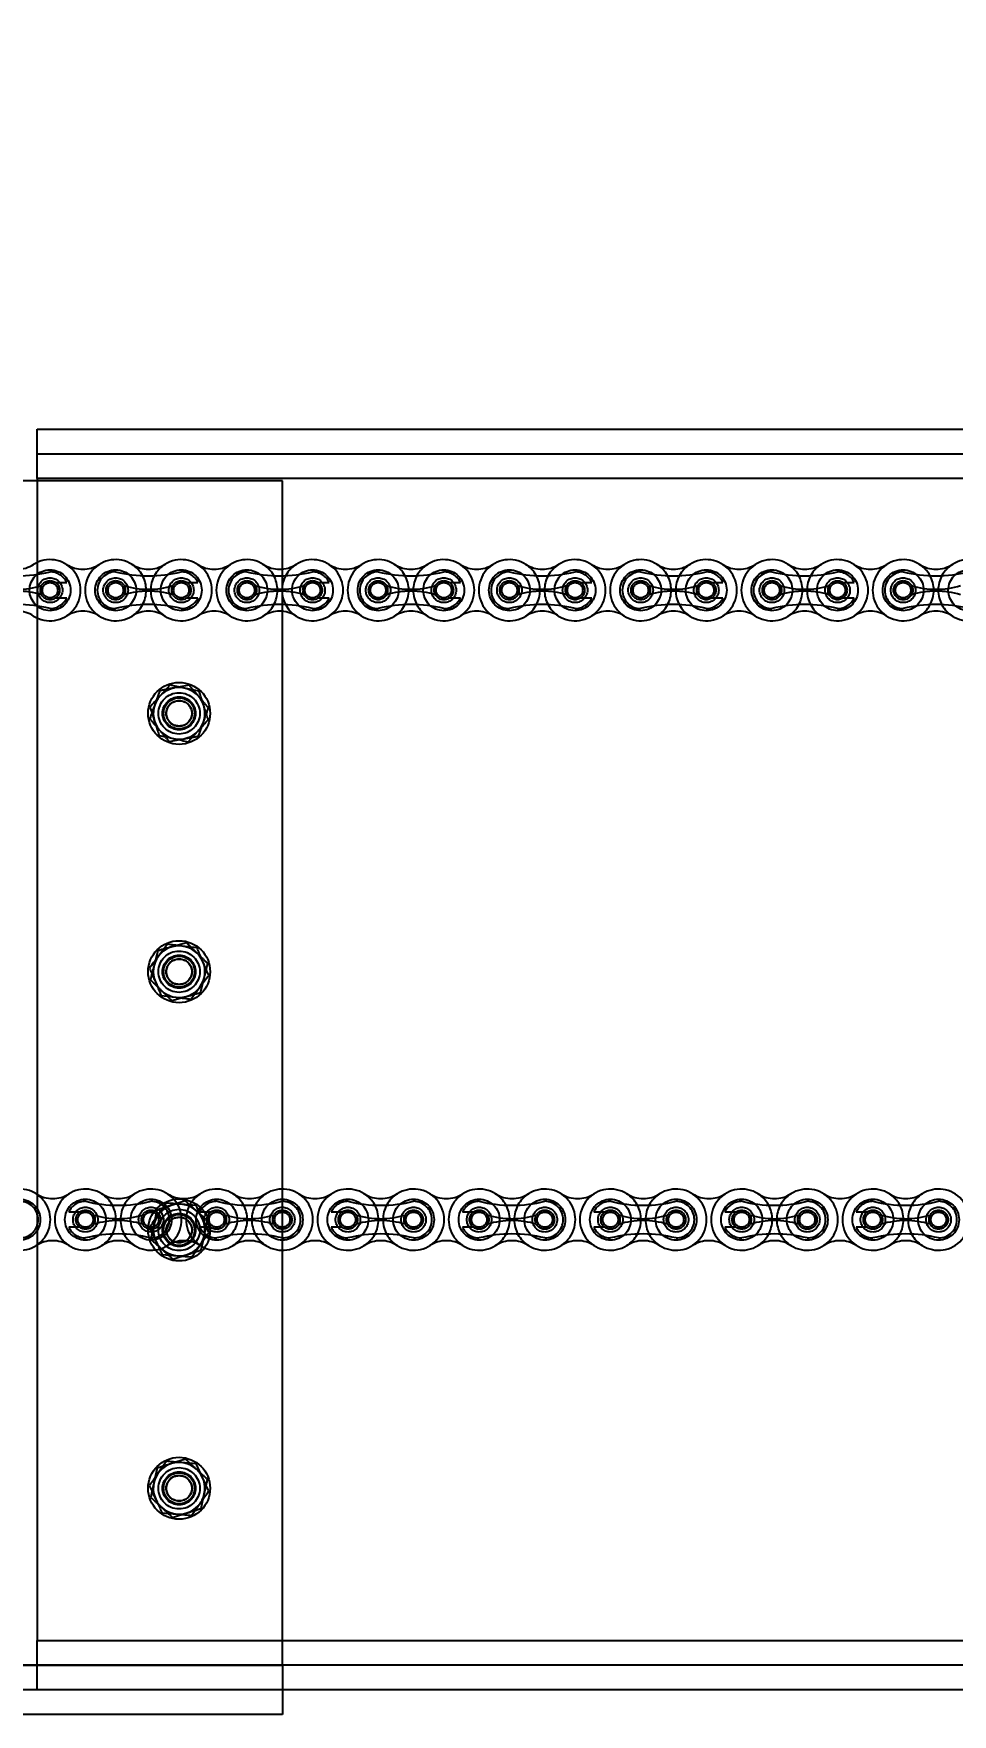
# Model space of a CAD drawing. Header units: metres. Extents: x 0 to 63075, y 0 to 44550.
# Drawn here: x 38282.2 to 38460, y 35017.5 to 35342.9 of the extents above; entities that cross this region are included whole.
import ezdxf

# ---------------------------------------------------------------- set-up
doc = ezdxf.new("R2010")
doc.units = ezdxf.units.M
doc.header["$LTSCALE"] = 75
doc.linetypes.add('HIDDEN2', pattern=[4.7625, 3.175, -1.5875])
for name, color, linetype in [('18_COTAS', 7, 'Continuous'), ('SDM', 7, 'Continuous'), ('SL4', 4, 'Continuous'), ('ST1', 7, 'HIDDEN2')]:
    doc.layers.add(name, color=color, linetype=linetype)
doc.styles.add('ROMANS', font='ROMANS.SHX')
doc.dimstyles.new('75___1-75', dxfattribs={"dimscale": 75, "dimtxt": 2.5, "dimasz": 2, "dimexe": 1.5, "dimexo": 1, "dimgap": 0.5, "dimtad": 1, "dimdec": 0, "dimzin": 12, "dimtxsty": 'ROMANS', "dimcen": 0, "dimclrd": 256, "dimclre": 256, "dimclrt": 3, "dimazin": 3, "dimtfac": 1, "dimtdec": 0, "dimtmove": 0, "dimatfit": 0, "dimfxl": 1, "dimlwd": -1, "dimlwe": -1, "dimarcsym": 0})

# ---------------------------------------------------------------- blocks, each defined once
blk = doc.blocks.new('*D31')
at = {"layer": 'Defpoints', "color": 0, "transparency": 16777216}
for p in [(37273.13, 35690.51), (37273.13, 35271.03), (41947.61, 35271.03)]:
    blk.add_point(p, dxfattribs=at)
at = {"layer": 'SDM', "transparency": 16777216}
for p, q in [((37273.13, 35346.03), (37273.13, 35803.01)), ((41947.61, 35346.03), (41947.61, 35803.01)), ((41797.61, 35690.51), (37423.13, 35690.51))]:
    blk.add_line(p, q, dxfattribs=at)
for points in [[(37423.13, 35715.51), (37423.13, 35665.51), (37273.13, 35690.51)], [(41797.61, 35715.51), (41797.61, 35665.51), (41947.61, 35690.51)]]:
    blk.add_solid(points, dxfattribs=at)
at = {"layer": 'SDM', "color": 3, "transparency": 16777216, "insert": (39610.37, 35821.76), "char_height": 187.5, "attachment_point": 5, "style": 'ROMANS'}
blk.add_mtext('4674', dxfattribs=at)
blk = doc.blocks.new('*D32')
at = {"layer": '18_COTAS', "transparency": 16777216}
for p, q in [((37273.13, 35346.03), (37273.13, 36814.27)), ((39025.01, 36776.77), (39025.01, 36814.27)), ((37423.13, 36701.77), (38875.01, 36701.77))]:
    blk.add_line(p, q, dxfattribs=at)
for points in [[(37423.13, 36726.77), (37423.13, 36676.77), (37273.13, 36701.77)], [(38875.01, 36726.77), (38875.01, 36676.77), (39025.01, 36701.77)]]:
    blk.add_solid(points, dxfattribs=at)
at = {"layer": 'Defpoints', "color": 0, "transparency": 16777216}
for p in [(39025.01, 36701.77), (39025.01, 36701.77), (37273.13, 35271.03)]:
    blk.add_point(p, dxfattribs=at)
at = {"layer": '18_COTAS', "color": 3, "transparency": 16777216, "insert": (38149.07, 36833.02), "char_height": 187.5, "attachment_point": 5, "style": 'ROMANS'}
blk.add_mtext('1752', dxfattribs=at)
blk = doc.blocks.new('A$C6e6623c1')
at = {"layer": 'SL4'}
for p, q in [((1009.76, 1715.82), (1009.76, 1725.35)), ((1009.76, 1725.35), (2334.74, 1725.35)), ((1057.26, 1715.35), (957.26, 1715.35)), ((2334.74, 1715.82), (1009.76, 1715.82)), ((1009.76, 1715.82), (1009.76, 1715.35)), ((1057.26, 1486.11), (1057.26, 1715.35)), ((1035.5, 1675.85), (1033.56, 1673.71)), ((1041.14, 1674.62), (1038.32, 1675.24)), ((1033.38, 1666.08), (1036.2, 1665.46)), ((1039.02, 1664.85), (1040.96, 1666.99)), ((1034.99, 1625.66), (1033.26, 1623.35)), ((1040.73, 1624.97), (1037.86, 1625.31)), ((1039.53, 1615.04), (1041.26, 1617.35)), ((1033.8, 1615.73), (1036.66, 1615.39)), ((1034.78, 1575.56), (1033.14, 1573.18)), ((1040.54, 1575.11), (1037.66, 1575.33)), ((1033.99, 1565.59), (1036.87, 1565.37)), ((1039.74, 1565.14), (1041.38, 1567.52)), ((1034.83, 1525.59), (1033.17, 1523.22)), ((1040.58, 1525.07), (1037.71, 1525.33)), ((1039.69, 1515.11), (1041.35, 1517.48)), ((1033.94, 1515.63), (1036.82, 1515.37)), ((1057.26, 1490.87), (2287.24, 1490.87)), ((1057.26, 1486.11), (957.26, 1486.11)), ((1057.26, 1486.11), (1057.26, 1476.59)), ((2287.24, 1481.35), (1057.26, 1481.35)), ((1057.26, 1476.59), (957.26, 1476.59))]:
    blk.add_line(p, q, dxfattribs=at)
for centre, start, end in [((1037.26, 1670.35), 137.7634, 197.7634), ((1037.26, 1670.35), 77.7634, 137.7634), ((1037.26, 1670.35), 17.7634, 77.7634), ((1037.26, 1670.35), 317.7634, 17.7634), ((1037.26, 1670.35), 197.7634, 257.7634), ((1037.26, 1670.35), 257.7634, 317.7634), ((1037.26, 1620.35), 83.1301, 143.1301), ((1037.26, 1620.35), 23.1301, 83.1301), ((1037.26, 1620.35), 143.1301, 203.1301), ((1037.26, 1620.35), 323.1301, 23.1301), ((1037.26, 1620.35), 203.1301, 263.1301), ((1037.26, 1620.35), 263.1301, 323.1301), ((1037.26, 1570.35), 85.4648, 145.4648), ((1037.26, 1570.35), 25.4648, 85.4648), ((1037.26, 1570.35), 145.4648, 205.4648), ((1037.26, 1570.35), 325.4648, 25.4648), ((1037.26, 1570.35), 205.4648, 265.4648), ((1037.26, 1570.35), 265.4648, 325.4648), ((1037.26, 1520.35), 144.9074, 204.9074), ((1037.26, 1520.35), 84.9074, 144.9074), ((1037.26, 1520.35), 24.9074, 84.9074), ((1037.26, 1520.35), 324.9074, 24.9074), ((1037.26, 1520.35), 204.9074, 264.9074), ((1037.26, 1520.35), 264.9074, 324.9074)]:
    blk.add_arc(centre, 5, start, end, dxfattribs=at)
for points, knots in [([(1038.32, 1675.24), (1038.26, 1675.25), (1037.3, 1675.46), (1036.37, 1675.66), (1035.5, 1675.85)], [0, 0, 0, 0, 0.0702006, 1, 1, 1, 1]), ([(1033.56, 1673.71), (1033.51, 1673.66), (1032.86, 1672.94), (1032.22, 1672.23), (1031.62, 1671.57)], [0, 0, 0, 0, 0.070201, 1, 1, 1, 1]), ([(1042.02, 1671.88), (1041.96, 1672.09), (1041.66, 1673.02), (1041.37, 1673.93), (1041.14, 1674.62)], [0, 0, 0, 0, 0.231849, 1, 1, 1, 1]), ([(1031.62, 1671.57), (1031.84, 1670.88), (1032.13, 1669.97), (1032.43, 1669.04), (1032.5, 1668.82)], [0, 0, 0, 0, 0.768151, 1, 1, 1, 1]), ([(1040.96, 1666.99), (1041.01, 1667.04), (1041.67, 1667.76), (1042.31, 1668.47), (1042.9, 1669.13)], [0, 0, 0, 0, 0.070201, 1, 1, 1, 1]), ([(1042.9, 1669.13), (1042.84, 1669.32), (1042.56, 1670.21), (1042.26, 1671.14), (1042.02, 1671.88)], [0, 0, 0, 0, 0.211001, 1, 1, 1, 1]), ([(1032.5, 1668.82), (1032.74, 1668.09), (1033.03, 1667.16), (1033.32, 1666.26), (1033.38, 1666.08)], [0, 0, 0, 0, 0.788999, 1, 1, 1, 1]), ([(1036.2, 1665.46), (1036.27, 1665.45), (1037.22, 1665.24), (1038.16, 1665.04), (1039.02, 1664.85)], [0, 0, 0, 0, 0.0702006, 1, 1, 1, 1]), ([(1037.86, 1625.31), (1037.79, 1625.32), (1036.82, 1625.44), (1035.88, 1625.55), (1034.99, 1625.66)], [0, 0, 0, 0, 0.0702006, 1, 1, 1, 1]), ([(1041.86, 1622.31), (1041.77, 1622.52), (1041.39, 1623.42), (1041.01, 1624.3), (1040.73, 1624.97)], [0, 0, 0, 0, 0.231849, 1, 1, 1, 1]), ([(1033.26, 1623.35), (1033.22, 1623.3), (1032.64, 1622.52), (1032.06, 1621.75), (1031.53, 1621.04)], [0, 0, 0, 0, 0.070201, 1, 1, 1, 1]), ([(1031.53, 1621.04), (1031.82, 1620.37), (1032.19, 1619.49), (1032.58, 1618.59), (1032.66, 1618.39)], [0, 0, 0, 0, 0.768151, 1, 1, 1, 1]), ([(1042.99, 1619.66), (1042.92, 1619.84), (1042.55, 1620.71), (1042.16, 1621.6), (1041.86, 1622.31)], [0, 0, 0, 0, 0.211001, 1, 1, 1, 1]), ([(1032.66, 1618.39), (1032.97, 1617.68), (1033.35, 1616.78), (1033.72, 1615.91), (1033.8, 1615.73)], [0, 0, 0, 0, 0.788999, 1, 1, 1, 1]), ([(1041.26, 1617.35), (1041.3, 1617.4), (1041.89, 1618.18), (1042.46, 1618.95), (1042.99, 1619.66)], [0, 0, 0, 0, 0.070201, 1, 1, 1, 1]), ([(1036.66, 1615.39), (1036.73, 1615.38), (1037.7, 1615.26), (1038.65, 1615.15), (1039.53, 1615.04)], [0, 0, 0, 0, 0.070201, 1, 1, 1, 1]), ([(1037.66, 1575.33), (1037.59, 1575.34), (1036.62, 1575.42), (1035.67, 1575.49), (1034.78, 1575.56)], [0, 0, 0, 0, 0.0702006, 1, 1, 1, 1]), ([(1041.78, 1572.5), (1041.68, 1572.7), (1041.26, 1573.59), (1040.85, 1574.45), (1040.54, 1575.11)], [0, 0, 0, 0, 0.231849, 1, 1, 1, 1]), ([(1033.14, 1573.18), (1033.1, 1573.13), (1032.55, 1572.33), (1032.01, 1571.54), (1031.51, 1570.81)], [0, 0, 0, 0, 0.070201, 1, 1, 1, 1]), ([(1043.02, 1569.89), (1042.93, 1570.07), (1042.53, 1570.92), (1042.11, 1571.8), (1041.78, 1572.5)], [0, 0, 0, 0, 0.211001, 1, 1, 1, 1]), ([(1031.51, 1570.81), (1031.82, 1570.15), (1032.23, 1569.29), (1032.65, 1568.4), (1032.75, 1568.2)], [0, 0, 0, 0, 0.768151, 1, 1, 1, 1]), ([(1032.75, 1568.2), (1033.08, 1567.5), (1033.5, 1566.62), (1033.9, 1565.77), (1033.99, 1565.59)], [0, 0, 0, 0, 0.788999, 1, 1, 1, 1]), ([(1041.38, 1567.52), (1041.42, 1567.57), (1041.97, 1568.37), (1042.51, 1569.16), (1043.02, 1569.89)], [0, 0, 0, 0, 0.070201, 1, 1, 1, 1]), ([(1036.87, 1565.37), (1036.94, 1565.36), (1037.91, 1565.28), (1038.86, 1565.21), (1039.74, 1565.14)], [0, 0, 0, 0, 0.070201, 1, 1, 1, 1]), ([(1033.17, 1523.22), (1033.13, 1523.17), (1032.57, 1522.37), (1032.02, 1521.59), (1031.51, 1520.86)], [0, 0, 0, 0, 0.0702006, 1, 1, 1, 1]), ([(1037.71, 1525.33), (1037.64, 1525.34), (1036.67, 1525.42), (1035.72, 1525.51), (1034.83, 1525.59)], [0, 0, 0, 0, 0.070201, 1, 1, 1, 1]), ([(1041.8, 1522.46), (1041.7, 1522.66), (1041.29, 1523.55), (1040.89, 1524.41), (1040.58, 1525.07)], [0, 0, 0, 0, 0.231849, 1, 1, 1, 1]), ([(1031.51, 1520.86), (1031.82, 1520.2), (1032.22, 1519.34), (1032.63, 1518.45), (1032.73, 1518.24)], [0, 0, 0, 0, 0.768151, 1, 1, 1, 1]), ([(1041.35, 1517.48), (1041.39, 1517.53), (1041.95, 1518.33), (1042.5, 1519.11), (1043.01, 1519.84)], [0, 0, 0, 0, 0.070201, 1, 1, 1, 1]), ([(1043.01, 1519.84), (1042.93, 1520.02), (1042.53, 1520.87), (1042.12, 1521.76), (1041.8, 1522.46)], [0, 0, 0, 0, 0.211001, 1, 1, 1, 1]), ([(1032.73, 1518.24), (1033.05, 1517.54), (1033.46, 1516.66), (1033.86, 1515.81), (1033.94, 1515.63)], [0, 0, 0, 0, 0.788999, 1, 1, 1, 1]), ([(1036.82, 1515.37), (1036.89, 1515.36), (1037.86, 1515.28), (1038.81, 1515.19), (1039.69, 1515.11)], [0, 0, 0, 0, 0.070201, 1, 1, 1, 1])]:
    blk.add_open_spline(points, degree=3, knots=knots, dxfattribs=at)
at = {"layer": 'ST1'}
for p, q in [((1009.76, 1720.59), (2334.74, 1720.59)), ((2334.74, 1715.82), (1009.76, 1715.82)), ((1009.76, 1715.35), (1009.76, 1490.87)), ((1013.38, 1695.67), (1015.51, 1695.67)), ((1038.78, 1695.67), (1040.91, 1695.67)), ((1064.18, 1695.67), (1066.31, 1695.67)), ((1089.58, 1695.67), (1091.71, 1695.67)), ((1114.98, 1695.67), (1117.11, 1695.67)), ((1140.38, 1695.67), (1142.51, 1695.67)), ((1165.78, 1695.67), (1167.91, 1695.67)), ((1013.38, 1692.71), (1015.51, 1692.71)), ((1038.78, 1692.71), (1040.91, 1692.71)), ((1064.18, 1692.71), (1066.31, 1692.71)), ((1089.58, 1692.71), (1091.71, 1692.71)), ((1114.98, 1692.71), (1117.11, 1692.71)), ((1140.38, 1692.71), (1142.51, 1692.71)), ((1165.78, 1692.71), (1167.91, 1692.71)), ((1039.21, 1675.79), (1036.37, 1675.27)), ((1033.53, 1674.75), (1032.56, 1672.04)), ((1041, 1665.95), (1041.97, 1668.66)), ((1035.31, 1664.91), (1038.16, 1665.43)), ((1033.13, 1624.39), (1032.42, 1621.59)), ((1038.69, 1625.94), (1035.91, 1625.16)), ((1041.39, 1616.31), (1042.11, 1619.11)), ((1035.83, 1614.76), (1038.61, 1615.54)), ((1038.46, 1576), (1035.72, 1575.11)), ((1018.02, 1573.83), (1015.9, 1573.83)), ((1032.97, 1574.21), (1032.37, 1571.39)), ((1043.42, 1573.83), (1041.3, 1573.83)), ((1068.82, 1573.83), (1066.7, 1573.83)), ((1094.22, 1573.83), (1092.1, 1573.83)), ((1119.62, 1573.83), (1117.5, 1573.83)), ((1145.02, 1573.83), (1142.9, 1573.83)), ((1170.42, 1573.83), (1168.3, 1573.83)), ((1018.02, 1570.88), (1015.9, 1570.88)), ((1043.42, 1570.88), (1041.3, 1570.88)), ((1041.55, 1566.49), (1042.15, 1569.31)), ((1068.82, 1570.88), (1066.7, 1570.88)), ((1094.22, 1570.88), (1092.1, 1570.88)), ((1119.62, 1570.88), (1117.5, 1570.88)), ((1145.02, 1570.88), (1142.9, 1570.88)), ((1170.42, 1570.88), (1168.3, 1570.88)), ((1036.06, 1564.7), (1038.81, 1565.59)), ((1038.52, 1525.99), (1035.76, 1525.12)), ((1033.01, 1524.26), (1032.38, 1521.44)), ((1041.51, 1516.44), (1042.14, 1519.26)), ((1036.01, 1514.71), (1038.76, 1515.58)), ((1009.76, 1490.87), (2334.74, 1490.87)), ((1009.76, 1481.35), (1009.76, 1490.87)), ((1009.76, 1490.87), (1057.26, 1490.87)), ((957.26, 1486.11), (1057.26, 1486.11)), ((1009.76, 1486.11), (1004.76, 1486.11)), ((2334.74, 1486.11), (1009.76, 1486.11)), ((1057.26, 1481.35), (957.26, 1481.35))]:
    blk.add_line(p, q, dxfattribs=at)
for centre, radius in [((1012.28, 1694.19), 3.96), ((1012.28, 1694.19), 2.4), ((1012.28, 1694.19), 1.85), ((1012.28, 1694.19), 1.48), ((1024.98, 1694.19), 3.96), ((1024.98, 1694.19), 2.4), ((1024.98, 1694.19), 1.85), ((1024.98, 1694.19), 1.48), ((1037.68, 1694.19), 3.96), ((1037.68, 1694.19), 2.4), ((1037.68, 1694.19), 1.85), ((1037.68, 1694.19), 1.48), ((1050.38, 1694.19), 3.96), ((1050.38, 1694.19), 2.4), ((1050.38, 1694.19), 1.85), ((1050.38, 1694.19), 1.48), ((1063.08, 1694.19), 3.96), ((1063.08, 1694.19), 2.4), ((1063.08, 1694.19), 1.85), ((1063.08, 1694.19), 1.48), ((1075.78, 1694.19), 3.96), ((1075.78, 1694.19), 2.4), ((1075.78, 1694.19), 1.84), ((1075.78, 1694.19), 1.48), ((1088.48, 1694.19), 3.96), ((1088.48, 1694.19), 2.4), ((1088.48, 1694.19), 1.85), ((1088.48, 1694.19), 1.48), ((1101.18, 1694.19), 3.96), ((1101.18, 1694.19), 2.4), ((1101.18, 1694.19), 1.85), ((1101.18, 1694.19), 1.48), ((1113.88, 1694.19), 3.96), ((1113.88, 1694.19), 2.4), ((1113.88, 1694.19), 1.84), ((1113.88, 1694.19), 1.48), ((1126.58, 1694.19), 3.96), ((1126.58, 1694.19), 2.4), ((1126.58, 1694.19), 1.85), ((1126.58, 1694.19), 1.48), ((1139.28, 1694.19), 3.96), ((1139.28, 1694.19), 2.4), ((1139.28, 1694.19), 1.84), ((1139.28, 1694.19), 1.48), ((1151.98, 1694.19), 3.96), ((1151.98, 1694.19), 2.4), ((1151.98, 1694.19), 1.85), ((1151.98, 1694.19), 1.48), ((1164.68, 1694.19), 3.96), ((1164.68, 1694.19), 2.4), ((1164.68, 1694.19), 1.84), ((1164.68, 1694.19), 1.48), ((1177.38, 1694.19), 3.96), ((1177.38, 1694.19), 2.4), ((1177.38, 1694.19), 1.85), ((1177.38, 1694.19), 1.48), ((1190.08, 1694.19), 3.96), ((1037.26, 1670.35), 6), ((1037.26, 1670.35), 4), ((1037.26, 1670.35), 3.2), ((1037.26, 1670.35), 3), ((1037.26, 1670.35), 2.5), ((1037.26, 1670.35), 2.45), ((1037.26, 1620.35), 6), ((1037.26, 1620.35), 4), ((1037.26, 1620.35), 3.2), ((1037.26, 1620.35), 3), ((1037.26, 1620.35), 2.5), ((1037.26, 1620.35), 2.45), ((1006.43, 1572.35), 3.96), ((1019.13, 1572.35), 3.96), ((1019.13, 1572.35), 2.4), ((1031.83, 1572.35), 3.96), ((1031.83, 1572.35), 2.4), ((1037.26, 1570.35), 6), ((1044.53, 1572.35), 3.96), ((1044.53, 1572.35), 2.4), ((1057.23, 1572.35), 3.96), ((1057.23, 1572.35), 2.4), ((1069.93, 1572.35), 3.96), ((1069.93, 1572.35), 2.4), ((1082.63, 1572.35), 3.96), ((1082.63, 1572.35), 2.4), ((1095.33, 1572.35), 3.96), ((1095.33, 1572.35), 2.4), ((1108.03, 1572.35), 3.96), ((1108.03, 1572.35), 2.4), ((1120.73, 1572.35), 3.96), ((1120.73, 1572.35), 2.4), ((1133.43, 1572.35), 3.96), ((1133.43, 1572.35), 2.4), ((1146.13, 1572.35), 3.96), ((1146.13, 1572.35), 2.4), ((1158.83, 1572.35), 3.96), ((1158.83, 1572.35), 2.4), ((1171.53, 1572.35), 3.96), ((1171.53, 1572.35), 2.4), ((1184.23, 1572.35), 3.96), ((1184.23, 1572.35), 2.4), ((1019.13, 1572.35), 1.84), ((1019.13, 1572.35), 1.48), ((1031.83, 1572.35), 1.85), ((1031.83, 1572.35), 1.48), ((1037.26, 1570.35), 4), ((1037.26, 1570.35), 3.2), ((1037.26, 1570.35), 3), ((1037.26, 1570.35), 2.5), ((1037.26, 1570.35), 2.45), ((1044.53, 1572.35), 1.85), ((1044.53, 1572.35), 1.48), ((1057.23, 1572.35), 1.84), ((1057.23, 1572.35), 1.48), ((1069.93, 1572.35), 1.84), ((1069.93, 1572.35), 1.48), ((1082.63, 1572.35), 1.84), ((1082.63, 1572.35), 1.48), ((1095.33, 1572.35), 1.85), ((1095.33, 1572.35), 1.48), ((1108.03, 1572.35), 1.85), ((1108.03, 1572.35), 1.48), ((1120.73, 1572.35), 1.85), ((1120.73, 1572.35), 1.48), ((1133.43, 1572.35), 1.84), ((1133.43, 1572.35), 1.48), ((1146.13, 1572.35), 1.84), ((1146.13, 1572.35), 1.48), ((1158.83, 1572.35), 1.85), ((1158.83, 1572.35), 1.48), ((1171.53, 1572.35), 1.85), ((1171.53, 1572.35), 1.48), ((1184.23, 1572.35), 1.84), ((1184.23, 1572.35), 1.48), ((1037.26, 1520.35), 6), ((1037.26, 1520.35), 4), ((1037.26, 1520.35), 3.2), ((1037.26, 1520.35), 3), ((1037.26, 1520.35), 2.5), ((1037.26, 1520.35), 2.45)]:
    blk.add_circle(centre, radius, dxfattribs=at)
for centre, radius, start, end in [((1005.93, 1704.18), 5.92, 237.5667, 302.4333), ((1012.28, 1694.19), 5.92, 237.5667, 122.4333), ((1018.63, 1704.18), 5.92, 237.5667, 302.4333), ((1024.98, 1694.19), 5.92, 57.5667, 302.4333), ((1031.33, 1704.18), 5.92, 237.5667, 302.4333), ((1024.98, 1694.19), 5.92, 302.4332, 57.5668), ((1037.68, 1694.19), 5.92, 122.4332, 237.5668), ((1037.68, 1694.19), 5.92, 237.5667, 122.4333), ((1044.03, 1704.18), 5.92, 237.5667, 302.4333), ((1050.38, 1694.19), 5.92, 57.5667, 302.4333), ((1056.73, 1704.18), 5.92, 237.5667, 302.4333), ((1050.38, 1694.19), 5.92, 302.4332, 57.5668), ((1063.08, 1694.19), 5.92, 122.4332, 237.5668), ((1063.08, 1694.19), 5.92, 237.5667, 122.4333), ((1069.43, 1704.18), 5.92, 237.5667, 302.4333), ((1075.78, 1694.19), 5.92, 57.5667, 302.4333), ((1082.13, 1704.18), 5.92, 237.5667, 302.4333), ((1075.78, 1694.19), 5.92, 302.4332, 57.5668), ((1088.48, 1694.19), 5.92, 122.4332, 237.5668), ((1088.48, 1694.19), 5.92, 237.5667, 122.4333), ((1094.83, 1704.18), 5.92, 237.5667, 302.4333), ((1101.18, 1694.19), 5.92, 57.5667, 302.4333), ((1107.53, 1704.18), 5.92, 237.5667, 302.4333), ((1101.18, 1694.19), 5.92, 302.4332, 57.5668), ((1113.88, 1694.19), 5.92, 122.4332, 237.5668), ((1113.88, 1694.19), 5.92, 237.5667, 122.4333), ((1120.23, 1704.18), 5.92, 237.5667, 302.4333), ((1126.58, 1694.19), 5.92, 57.5667, 302.4333), ((1132.93, 1704.18), 5.92, 237.5667, 302.4333), ((1126.58, 1694.19), 5.92, 302.4332, 57.5668), ((1139.28, 1694.19), 5.92, 122.4332, 237.5668), ((1139.28, 1694.19), 5.92, 237.5667, 122.4333), ((1145.63, 1704.18), 5.92, 237.5667, 302.4333), ((1151.98, 1694.19), 5.92, 57.5667, 302.4333), ((1158.33, 1704.18), 5.92, 237.5667, 302.4333), ((1151.98, 1694.19), 5.92, 302.4332, 57.5668), ((1164.68, 1694.19), 5.92, 122.4332, 237.5668), ((1164.68, 1694.19), 5.92, 237.5667, 122.4333), ((1171.03, 1704.18), 5.92, 237.5667, 302.4333), ((1177.38, 1694.19), 5.92, 57.5667, 302.4333), ((1183.73, 1704.18), 5.92, 237.5667, 302.4333), ((1177.38, 1694.19), 5.92, 302.4332, 57.5668), ((1190.08, 1694.19), 5.92, 122.4332, 237.5668), ((1190.08, 1694.19), 5.92, 237.5667, 122.4333), ((1005.93, 1723.29), 26.32, 256.0401, 283.9599), ((1005.93, 1710.54), 16.17, 252.993, 287.007), ((1012.28, 1694.19), 3.55, 24.5534, 90), ((1024.98, 1694.19), 3.55, 90, 270), ((1031.33, 1723.29), 26.32, 256.0401, 283.9599), ((1031.33, 1710.54), 16.17, 252.993, 287.007), ((1037.68, 1694.19), 3.55, 24.5534, 90), ((1050.38, 1694.19), 3.55, 90, 270), ((1056.73, 1723.29), 26.32, 256.0401, 283.9599), ((1056.73, 1710.54), 16.17, 252.993, 287.007), ((1063.08, 1694.19), 3.55, 24.5534, 90), ((1075.78, 1694.19), 3.55, 90, 270), ((1082.13, 1723.29), 26.32, 256.0401, 283.9599), ((1082.13, 1710.54), 16.17, 252.993, 287.007), ((1088.48, 1694.19), 3.55, 24.5534, 90), ((1101.18, 1694.19), 3.55, 90, 270), ((1107.53, 1723.29), 26.32, 256.0401, 283.9599), ((1107.53, 1710.54), 16.17, 252.993, 287.007), ((1113.88, 1694.19), 3.55, 24.5534, 90), ((1126.58, 1694.19), 3.55, 90, 270), ((1132.93, 1723.29), 26.32, 256.0401, 283.9599), ((1132.93, 1710.54), 16.17, 252.993, 287.007), ((1139.28, 1694.19), 3.55, 24.5534, 90), ((1151.98, 1694.19), 3.55, 90, 270), ((1158.33, 1723.29), 26.32, 256.0401, 283.9599), ((1158.33, 1710.54), 16.17, 252.993, 287.007), ((1164.68, 1694.19), 3.55, 24.5534, 90), ((1177.38, 1694.19), 3.55, 90, 270), ((1183.73, 1723.29), 26.32, 256.0401, 283.9599), ((1183.73, 1710.54), 16.17, 252.993, 287.007), ((1005.93, 1677.84), 16.17, 72.993, 107.007), ((1012.28, 1694.19), 3.55, 270, 335.4466), ((1031.33, 1677.84), 16.17, 72.993, 107.007), ((1037.68, 1694.19), 3.55, 270, 335.4466), ((1056.73, 1677.84), 16.17, 72.993, 107.007), ((1063.08, 1694.19), 3.55, 270, 335.4466), ((1082.13, 1677.84), 16.17, 72.993, 107.007), ((1088.48, 1694.19), 3.55, 270, 335.4466), ((1107.53, 1677.84), 16.17, 72.993, 107.007), ((1113.88, 1694.19), 3.55, 270, 335.4466), ((1132.93, 1677.84), 16.17, 72.993, 107.007), ((1139.28, 1694.19), 3.55, 270, 335.4466), ((1158.33, 1677.84), 16.17, 72.993, 107.007), ((1164.68, 1694.19), 3.55, 270, 335.4466), ((1183.73, 1677.84), 16.17, 72.993, 107.007), ((1005.93, 1665.09), 26.32, 76.0401, 103.9599), ((1005.93, 1684.2), 5.92, 57.5667, 122.4333), ((1018.63, 1684.2), 5.92, 57.5667, 122.4333), ((1031.33, 1665.09), 26.32, 76.0401, 103.9599), ((1031.33, 1684.2), 5.92, 57.5667, 122.4333), ((1044.03, 1684.2), 5.92, 57.5667, 122.4333), ((1056.73, 1665.09), 26.32, 76.0401, 103.9599), ((1056.73, 1684.2), 5.92, 57.5667, 122.4333), ((1069.43, 1684.2), 5.92, 57.5667, 122.4333), ((1082.13, 1665.09), 26.32, 76.0401, 103.9599), ((1082.13, 1684.2), 5.92, 57.5667, 122.4333), ((1094.83, 1684.2), 5.92, 57.5667, 122.4333), ((1107.53, 1665.09), 26.32, 76.0401, 103.9599), ((1107.53, 1684.2), 5.92, 57.5667, 122.4333), ((1120.23, 1684.2), 5.92, 57.5667, 122.4333), ((1132.93, 1665.09), 26.32, 76.0401, 103.9599), ((1132.93, 1684.2), 5.92, 57.5667, 122.4333), ((1145.63, 1684.2), 5.92, 57.5667, 122.4333), ((1158.33, 1665.09), 26.32, 76.0401, 103.9599), ((1158.33, 1684.2), 5.92, 57.5667, 122.4333), ((1171.03, 1684.2), 5.92, 57.5667, 122.4333), ((1183.73, 1665.09), 26.32, 76.0401, 103.9599), ((1183.73, 1684.2), 5.92, 57.5667, 122.4333), ((1006.43, 1572.35), 5.92, 237.5667, 122.4333), ((1019.13, 1572.35), 5.92, 57.5667, 302.4333), ((1031.83, 1572.35), 5.92, 237.5667, 122.4333), ((1044.53, 1572.35), 5.92, 57.5667, 302.4333), ((1057.23, 1572.35), 5.92, 237.5667, 122.4333), ((1069.93, 1572.35), 5.92, 57.5667, 302.4333), ((1082.63, 1572.35), 5.92, 237.5667, 122.4333), ((1095.33, 1572.35), 5.92, 57.5667, 302.4333), ((1108.03, 1572.35), 5.92, 237.5667, 122.4333), ((1120.73, 1572.35), 5.92, 57.5667, 302.4333), ((1133.43, 1572.35), 5.92, 237.5667, 122.4333), ((1146.13, 1572.35), 5.92, 57.5667, 302.4333), ((1158.83, 1572.35), 5.92, 237.5667, 122.4333), ((1171.53, 1572.35), 5.92, 57.5667, 302.4333), ((1184.23, 1572.35), 5.92, 237.5667, 122.4333), ((1006.43, 1572.35), 3.55, 270, 90), ((1012.78, 1582.35), 5.92, 237.5667, 302.4333), ((1019.13, 1572.35), 3.55, 90, 155.4466), ((1025.48, 1601.45), 26.32, 256.0401, 283.9599), ((1025.48, 1582.35), 5.92, 237.5667, 302.4333), ((1019.13, 1572.35), 5.92, 302.4332, 57.5668), ((1031.83, 1572.35), 5.92, 122.4332, 237.5668), ((1031.83, 1572.35), 3.55, 270, 90), ((1038.18, 1582.35), 5.92, 237.5667, 302.4333), ((1044.53, 1572.35), 3.55, 90, 155.4466), ((1050.88, 1601.45), 26.32, 256.0401, 283.9599), ((1050.88, 1582.35), 5.92, 237.5667, 302.4333), ((1044.53, 1572.35), 5.92, 302.4333, 57.5668), ((1057.23, 1572.35), 5.92, 122.4332, 237.5668), ((1057.23, 1572.35), 3.55, 270, 90), ((1063.58, 1582.35), 5.92, 237.5667, 302.4333), ((1069.93, 1572.35), 3.55, 90, 155.4466), ((1076.28, 1601.45), 26.32, 256.0401, 283.9599), ((1076.28, 1582.35), 5.92, 237.5667, 302.4333), ((1069.93, 1572.35), 5.92, 302.4332, 57.5668), ((1082.63, 1572.35), 5.92, 122.4332, 237.5668), ((1082.63, 1572.35), 3.55, 270, 90), ((1088.98, 1582.35), 5.92, 237.5667, 302.4333), ((1095.33, 1572.35), 3.55, 90, 155.4466), ((1101.68, 1601.45), 26.32, 256.0401, 283.9599), ((1101.68, 1582.35), 5.92, 237.5667, 302.4333), ((1095.33, 1572.35), 5.92, 302.4332, 57.5668), ((1108.03, 1572.35), 5.92, 122.4332, 237.5668), ((1108.03, 1572.35), 3.55, 270, 90), ((1114.38, 1582.35), 5.92, 237.5667, 302.4333), ((1120.73, 1572.35), 3.55, 90, 155.4466), ((1127.08, 1601.45), 26.32, 256.0401, 283.9599), ((1127.08, 1582.35), 5.92, 237.5667, 302.4333), ((1120.73, 1572.35), 5.92, 302.4332, 57.5668), ((1133.43, 1572.35), 5.92, 122.4332, 237.5668), ((1133.43, 1572.35), 3.55, 270, 90), ((1139.78, 1582.35), 5.92, 237.5667, 302.4333), ((1146.13, 1572.35), 3.55, 90, 155.4466), ((1152.48, 1601.45), 26.32, 256.0401, 283.9599), ((1152.48, 1582.35), 5.92, 237.5667, 302.4333), ((1146.13, 1572.35), 5.92, 302.4332, 57.5668), ((1158.83, 1572.35), 5.92, 122.4332, 237.5668), ((1158.83, 1572.35), 3.55, 270, 90), ((1165.18, 1582.35), 5.92, 237.5667, 302.4333), ((1171.53, 1572.35), 3.55, 90, 155.4466), ((1177.88, 1601.45), 26.32, 256.0401, 283.9599), ((1177.88, 1582.35), 5.92, 237.5667, 302.4333), ((1171.53, 1572.35), 5.92, 302.4332, 57.5668), ((1184.23, 1572.35), 5.92, 122.4332, 237.5668), ((1184.23, 1572.35), 3.55, 270, 90), ((1025.48, 1588.71), 16.17, 252.993, 287.007), ((1025.48, 1556), 16.17, 72.993, 107.007), ((1050.88, 1588.71), 16.17, 252.993, 287.007), ((1050.88, 1556), 16.17, 72.993, 107.007), ((1076.28, 1588.71), 16.17, 252.993, 287.007), ((1076.28, 1556), 16.17, 72.993, 107.007), ((1101.68, 1588.71), 16.17, 252.993, 287.007), ((1101.68, 1556), 16.17, 72.993, 107.007), ((1127.08, 1588.71), 16.17, 252.993, 287.007), ((1127.08, 1556), 16.17, 72.993, 107.007), ((1152.48, 1588.71), 16.17, 252.993, 287.007), ((1152.48, 1556), 16.17, 72.993, 107.007), ((1177.88, 1588.71), 16.17, 252.993, 287.007), ((1177.88, 1556), 16.17, 72.993, 107.007), ((1012.78, 1562.36), 5.92, 57.5667, 122.4333), ((1019.13, 1572.35), 3.55, 204.5534, 270), ((1025.48, 1543.26), 26.32, 76.0401, 103.9599), ((1025.48, 1562.36), 5.92, 57.5667, 122.4333), ((1038.18, 1562.36), 5.92, 57.5667, 122.4333), ((1044.53, 1572.35), 3.55, 204.5534, 270), ((1050.88, 1543.26), 26.32, 76.0401, 103.9599), ((1050.88, 1562.36), 5.92, 57.5667, 122.4333), ((1063.58, 1562.36), 5.92, 57.5667, 122.4333), ((1069.93, 1572.35), 3.55, 204.5534, 270), ((1076.28, 1543.26), 26.32, 76.0401, 103.9599), ((1076.28, 1562.36), 5.92, 57.5667, 122.4333), ((1088.98, 1562.36), 5.92, 57.5667, 122.4333), ((1095.33, 1572.35), 3.55, 204.5534, 270), ((1101.68, 1543.26), 26.32, 76.0401, 103.9599), ((1101.68, 1562.36), 5.92, 57.5667, 122.4333), ((1114.38, 1562.36), 5.92, 57.5667, 122.4333), ((1120.73, 1572.35), 3.55, 204.5534, 270), ((1127.08, 1543.26), 26.32, 76.0401, 103.9599), ((1127.08, 1562.36), 5.92, 57.5667, 122.4333), ((1139.78, 1562.36), 5.92, 57.5667, 122.4333), ((1146.13, 1572.35), 3.55, 204.5534, 270), ((1152.48, 1543.26), 26.32, 76.0401, 103.9599), ((1152.48, 1562.36), 5.92, 57.5667, 122.4333), ((1165.18, 1562.36), 5.92, 57.5667, 122.4333), ((1171.53, 1572.35), 3.55, 204.5534, 270), ((1177.88, 1543.26), 26.32, 76.0401, 103.9599), ((1177.88, 1562.36), 5.92, 57.5667, 122.4333)]:
    blk.add_arc(centre, radius, start, end, dxfattribs=at)
for points, knots in [([(1039.21, 1675.79), (1039.37, 1675.6), (1039.98, 1674.88), (1040.61, 1674.14), (1041.08, 1673.58)], [0, 0, 0, 0, 0.2575513, 1, 1, 1, 1]), ([(1036.37, 1675.27), (1036.3, 1675.26), (1035.34, 1675.08), (1034.4, 1674.91), (1033.53, 1674.75)], [0, 0, 0, 0, 0.070201, 1, 1, 1, 1]), ([(1041.08, 1673.58), (1041.25, 1673.38), (1041.88, 1672.64), (1042.49, 1671.91), (1042.94, 1671.38)], [0, 0, 0, 0, 0.268634, 1, 1, 1, 1]), ([(1032.56, 1672.04), (1032.53, 1671.97), (1032.2, 1671.05), (1031.88, 1670.16), (1031.58, 1669.32)], [0, 0, 0, 0, 0.070201, 1, 1, 1, 1]), ([(1031.58, 1669.32), (1031.74, 1669.13), (1032.35, 1668.42), (1032.98, 1667.67), (1033.45, 1667.12)], [0, 0, 0, 0, 0.257551, 1, 1, 1, 1]), ([(1041.97, 1668.66), (1041.99, 1668.73), (1042.32, 1669.65), (1042.64, 1670.54), (1042.94, 1671.38)], [0, 0, 0, 0, 0.070201, 1, 1, 1, 1]), ([(1033.45, 1667.12), (1033.62, 1666.92), (1034.25, 1666.17), (1034.87, 1665.45), (1035.31, 1664.91)], [0, 0, 0, 0, 0.268634, 1, 1, 1, 1]), ([(1038.16, 1665.43), (1038.22, 1665.44), (1039.18, 1665.62), (1040.12, 1665.79), (1041, 1665.95)], [0, 0, 0, 0, 0.070201, 1, 1, 1, 1]), ([(1035.91, 1625.16), (1035.85, 1625.15), (1034.91, 1624.88), (1033.99, 1624.63), (1033.13, 1624.39)], [0, 0, 0, 0, 0.070201, 1, 1, 1, 1]), ([(1038.69, 1625.94), (1038.87, 1625.77), (1039.54, 1625.12), (1040.24, 1624.43), (1040.76, 1623.93)], [0, 0, 0, 0, 0.257551, 1, 1, 1, 1]), ([(1040.76, 1623.93), (1040.95, 1623.74), (1041.64, 1623.06), (1042.32, 1622.39), (1042.82, 1621.91)], [0, 0, 0, 0, 0.268634, 1, 1, 1, 1]), ([(1032.42, 1621.59), (1032.4, 1621.52), (1032.16, 1620.58), (1031.92, 1619.65), (1031.7, 1618.79)], [0, 0, 0, 0, 0.070201, 1, 1, 1, 1]), ([(1042.11, 1619.11), (1042.12, 1619.18), (1042.37, 1620.12), (1042.6, 1621.05), (1042.82, 1621.91)], [0, 0, 0, 0, 0.0702006, 1, 1, 1, 1]), ([(1031.7, 1618.79), (1031.88, 1618.62), (1032.55, 1617.97), (1033.25, 1617.28), (1033.77, 1616.77)], [0, 0, 0, 0, 0.257551, 1, 1, 1, 1]), ([(1033.77, 1616.77), (1033.96, 1616.59), (1034.65, 1615.91), (1035.33, 1615.24), (1035.83, 1614.76)], [0, 0, 0, 0, 0.268634, 1, 1, 1, 1]), ([(1038.61, 1615.54), (1038.68, 1615.55), (1039.62, 1615.82), (1040.54, 1616.07), (1041.39, 1616.31)], [0, 0, 0, 0, 0.070201, 1, 1, 1, 1]), ([(1035.72, 1575.11), (1035.65, 1575.08), (1034.73, 1574.78), (1033.82, 1574.49), (1032.97, 1574.21)], [0, 0, 0, 0, 0.0702006, 1, 1, 1, 1]), ([(1038.46, 1576), (1038.64, 1575.83), (1039.34, 1575.21), (1040.07, 1574.55), (1040.61, 1574.06)], [0, 0, 0, 0, 0.257551, 1, 1, 1, 1]), ([(1040.61, 1574.06), (1040.8, 1573.89), (1041.53, 1573.24), (1042.24, 1572.6), (1042.75, 1572.13)], [0, 0, 0, 0, 0.2686336, 1, 1, 1, 1]), ([(1042.15, 1569.31), (1042.17, 1569.38), (1042.37, 1570.33), (1042.57, 1571.26), (1042.75, 1572.13)], [0, 0, 0, 0, 0.070201, 1, 1, 1, 1]), ([(1032.37, 1571.39), (1032.36, 1571.32), (1032.15, 1570.37), (1031.96, 1569.44), (1031.77, 1568.57)], [0, 0, 0, 0, 0.070201, 1, 1, 1, 1]), ([(1031.77, 1568.57), (1031.95, 1568.4), (1032.65, 1567.78), (1033.38, 1567.12), (1033.92, 1566.64)], [0, 0, 0, 0, 0.257551, 1, 1, 1, 1]), ([(1033.92, 1566.64), (1034.11, 1566.46), (1034.84, 1565.81), (1035.54, 1565.17), (1036.06, 1564.7)], [0, 0, 0, 0, 0.268634, 1, 1, 1, 1]), ([(1038.81, 1565.59), (1038.87, 1565.62), (1039.8, 1565.92), (1040.71, 1566.21), (1041.55, 1566.49)], [0, 0, 0, 0, 0.070201, 1, 1, 1, 1]), ([(1038.52, 1525.99), (1038.7, 1525.82), (1039.39, 1525.18), (1040.11, 1524.52), (1040.64, 1524.03)], [0, 0, 0, 0, 0.2575513, 1, 1, 1, 1]), ([(1035.76, 1525.12), (1035.7, 1525.1), (1034.77, 1524.81), (1033.86, 1524.52), (1033.01, 1524.26)], [0, 0, 0, 0, 0.070201, 1, 1, 1, 1]), ([(1040.64, 1524.03), (1040.84, 1523.85), (1041.56, 1523.19), (1042.26, 1522.55), (1042.77, 1522.08)], [0, 0, 0, 0, 0.268634, 1, 1, 1, 1]), ([(1032.38, 1521.44), (1032.37, 1521.37), (1032.16, 1520.42), (1031.95, 1519.49), (1031.75, 1518.62)], [0, 0, 0, 0, 0.070201, 1, 1, 1, 1]), ([(1042.14, 1519.26), (1042.16, 1519.33), (1042.37, 1520.28), (1042.58, 1521.21), (1042.77, 1522.08)], [0, 0, 0, 0, 0.070201, 1, 1, 1, 1]), ([(1031.75, 1518.62), (1031.93, 1518.46), (1032.63, 1517.82), (1033.35, 1517.16), (1033.88, 1516.67)], [0, 0, 0, 0, 0.257551, 1, 1, 1, 1]), ([(1033.88, 1516.67), (1034.07, 1516.49), (1034.79, 1515.83), (1035.49, 1515.19), (1036.01, 1514.71)], [0, 0, 0, 0, 0.268634, 1, 1, 1, 1]), ([(1038.76, 1515.58), (1038.83, 1515.6), (1039.76, 1515.89), (1040.67, 1516.18), (1041.51, 1516.44)], [0, 0, 0, 0, 0.070201, 1, 1, 1, 1])]:
    blk.add_open_spline(points, degree=3, knots=knots, dxfattribs=at)

msp = doc.modelspace()

# ---------------------------------------------------------------- block references
at = {"layer": 'SDM'}
msp.add_blockref('A$C6e6623c1', (37273.13, 33540.92), dxfattribs=at)

# ---------------------------------------------------------------- dimensions: what is measured, and where the dimension line sits
at = {"layer": '18_COTAS'}
dim = msp.add_linear_dim(base=(39025.01, 36701.77), p1=(37273.13, 35271.03), p2=(39025.01, 36701.77), dimstyle='75___1-75', dxfattribs=at)
dim.commit()
dim.dimension.update_dxf_attribs({"geometry": '*D32', "text_midpoint": (38149.07, 36833.02)})
at = {"layer": 'SDM'}
dim = msp.add_linear_dim(base=(37273.13, 35690.51), p1=(41947.61, 35271.03), p2=(37273.13, 35271.03), dimstyle='75___1-75', override={"dimtmove": 1}, dxfattribs=at)
dim.commit()
dim.dimension.update_dxf_attribs({"geometry": '*D31', "text_midpoint": (39610.37, 35821.76)})

doc.saveas('drawing.dxf')
